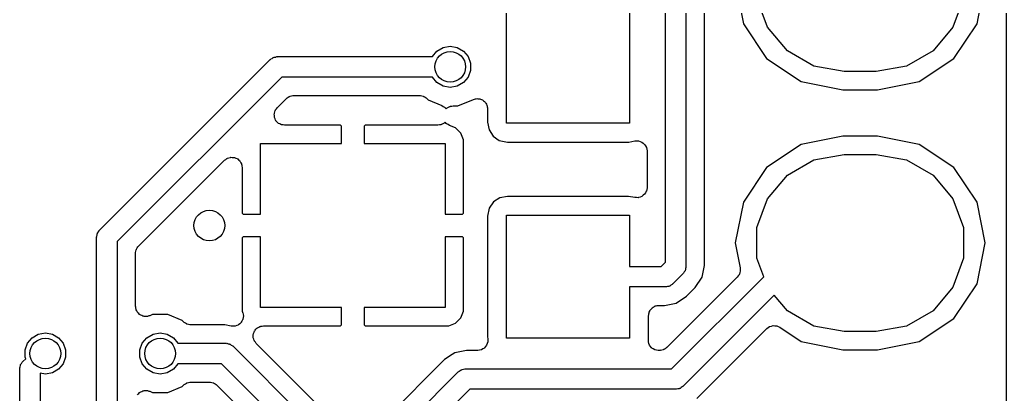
# Model space of a CAD drawing. Extents: x 125.1 to 143.2, y -145.5 to -100.1.
# Drawn here: x 133.6 to 143.22, y -110.65 to -106.99 of the extents above; entities that cross this region are included whole.
import ezdxf

# ---------------------------------------------------------------- set-up
doc = ezdxf.new("R2010")
doc.units = 0
doc.header["$MEASUREMENT"] = 0
doc.layers.add('BLACK', color=7, linetype='CONTINUOUS')

msp = doc.modelspace()

# ---------------------------------------------------------------- linework, layer by layer
at = {"layer": 'Black'}
for p, q in [((143.225, -100.175), (143.225, -139.982)), ((139.9, -109.359), (139.9, -106.541)), ((140.1, -106.5), (140.1, -109.4)), ((140.28, -109.39), (140.28, -106.51)), ((140.581, -106.63), (140.66, -107.029)), ((142.94, -107.029), (143.019, -106.63)), ((138.35, -108), (138.35, -106.8)), ((139.55, -106.8), (139.55, -108)), ((140.896, -107.062), (140.793, -106.78)), ((142.807, -106.78), (142.704, -107.062)), ((140.66, -107.029), (140.886, -107.367)), ((142.714, -107.367), (142.94, -107.029)), ((141.089, -107.292), (140.896, -107.062)), ((142.704, -107.062), (142.511, -107.292)), ((137.626, -107.35), (137.671, -107.296)), ((137.671, -107.296), (137.731, -107.261)), ((137.731, -107.261), (137.8, -107.249)), ((137.8, -107.249), (137.869, -107.261)), ((137.869, -107.261), (137.929, -107.296)), ((137.929, -107.296), (137.974, -107.35)), ((141.348, -107.442), (141.089, -107.292)), ((142.511, -107.292), (142.252, -107.442)), ((134.379, -109.044), (136.044, -107.379)), ((136.044, -107.379), (136.048, -107.377)), ((136.048, -107.377), (136.051, -107.373)), ((136.051, -107.373), (136.062, -107.367)), ((136.062, -107.367), (136.073, -107.359)), ((136.073, -107.359), (136.077, -107.358)), ((136.077, -107.358), (136.081, -107.356)), ((136.081, -107.356), (136.094, -107.354)), ((136.094, -107.354), (136.106, -107.35)), ((136.106, -107.35), (136.111, -107.351)), ((136.111, -107.351), (136.115, -107.35)), ((136.115, -107.35), (137.626, -107.35)), ((137.626, -107.35), (137.626, -107.35)), ((137.974, -107.35), (137.998, -107.415)), ((137.998, -107.415), (137.998, -107.485)), ((140.886, -107.367), (141.224, -107.592)), ((142.376, -107.592), (142.714, -107.367)), ((137.998, -107.485), (137.974, -107.55)), ((141.644, -107.494), (141.348, -107.442)), ((141.956, -107.494), (141.644, -107.494)), ((142.252, -107.442), (141.956, -107.494)), ((136.156, -107.55), (134.55, -109.156)), ((137.626, -107.55), (136.156, -107.55)), ((137.671, -107.604), (137.626, -107.55)), ((137.626, -107.55), (137.626, -107.55)), ((137.731, -107.639), (137.671, -107.604)), ((137.929, -107.604), (137.869, -107.639)), ((137.974, -107.55), (137.929, -107.604)), ((141.224, -107.592), (141.632, -107.674)), ((141.968, -107.674), (142.376, -107.592)), ((137.8, -107.651), (137.731, -107.639)), ((137.869, -107.639), (137.8, -107.651)), ((141.632, -107.674), (141.968, -107.674)), ((136.112, -107.849), (136.202, -107.759)), ((136.202, -107.759), (136.205, -107.757)), ((136.205, -107.757), (136.208, -107.753)), ((136.208, -107.753), (136.219, -107.747)), ((136.219, -107.747), (136.23, -107.739)), ((136.23, -107.739), (136.234, -107.738)), ((136.234, -107.738), (136.238, -107.736)), ((136.238, -107.736), (136.251, -107.734)), ((136.251, -107.734), (136.264, -107.73)), ((136.264, -107.73), (136.268, -107.731)), ((136.268, -107.731), (136.272, -107.73)), ((136.272, -107.73), (137.501, -107.73)), ((137.501, -107.73), (137.505, -107.731)), ((137.505, -107.731), (137.51, -107.73)), ((137.51, -107.73), (137.522, -107.734)), ((137.522, -107.734), (137.535, -107.736)), ((137.535, -107.736), (137.539, -107.738)), ((137.539, -107.738), (137.543, -107.739)), ((137.543, -107.739), (137.554, -107.747)), ((137.554, -107.747), (137.565, -107.753)), ((137.565, -107.753), (137.568, -107.757)), ((137.568, -107.757), (137.572, -107.759)), ((137.572, -107.759), (137.584, -107.772)), ((137.584, -107.772), (137.719, -107.828)), ((137.875, -107.83), (138.026, -107.768)), ((138.026, -107.768), (138.037, -107.765)), ((138.037, -107.765), (138.047, -107.762)), ((138.047, -107.762), (138.054, -107.762)), ((138.054, -107.762), (138.06, -107.76)), ((138.06, -107.76), (138.071, -107.762)), ((138.071, -107.762), (138.082, -107.762)), ((138.082, -107.762), (138.088, -107.764)), ((138.088, -107.764), (138.095, -107.765)), ((138.095, -107.765), (138.104, -107.77)), ((138.104, -107.77), (138.115, -107.773)), ((138.115, -107.773), (138.12, -107.778)), ((138.12, -107.778), (138.125, -107.781)), ((138.125, -107.781), (138.133, -107.789)), ((138.133, -107.789), (138.141, -107.796)), ((138.141, -107.796), (138.144, -107.802)), ((136.084, -107.903), (136.088, -107.89)), ((136.088, -107.89), (136.092, -107.878)), ((136.092, -107.878), (136.094, -107.874)), ((136.094, -107.874), (136.096, -107.87)), ((136.096, -107.87), (136.104, -107.86)), ((136.104, -107.86), (136.112, -107.849)), ((137.719, -107.828), (137.731, -107.836)), ((137.731, -107.836), (137.744, -107.843)), ((137.744, -107.843), (137.746, -107.845)), ((137.746, -107.845), (137.748, -107.846)), ((137.748, -107.846), (137.757, -107.858)), ((137.757, -107.858), (137.759, -107.861)), ((137.759, -107.861), (137.766, -107.853)), ((137.766, -107.853), (137.768, -107.852)), ((137.768, -107.852), (137.769, -107.851)), ((137.769, -107.851), (137.783, -107.844)), ((137.783, -107.844), (137.796, -107.836)), ((137.796, -107.836), (137.798, -107.836)), ((137.798, -107.836), (137.8, -107.835)), ((137.8, -107.835), (137.815, -107.833)), ((137.815, -107.833), (137.83, -107.83)), ((137.83, -107.83), (137.875, -107.83)), ((138.144, -107.802), (138.149, -107.806)), ((138.149, -107.806), (138.153, -107.816)), ((138.153, -107.816), (138.158, -107.826)), ((138.158, -107.826), (138.16, -107.832)), ((138.16, -107.832), (138.162, -107.839)), ((138.162, -107.839), (138.163, -107.849)), ((138.163, -107.849), (138.165, -107.86)), ((138.165, -107.86), (138.165, -107.991)), ((136.083, -107.911), (136.084, -107.907)), ((136.084, -107.924), (136.083, -107.911)), ((136.084, -107.907), (136.084, -107.903)), ((136.084, -107.937), (136.084, -107.924)), ((136.085, -107.941), (136.084, -107.937)), ((136.086, -107.946), (136.085, -107.941)), ((136.091, -107.958), (136.086, -107.946)), ((136.096, -107.97), (136.091, -107.958)), ((136.099, -107.973), (136.096, -107.97)), ((136.1, -107.977), (136.099, -107.973)), ((136.11, -107.987), (136.1, -107.977)), ((136.118, -107.997), (136.11, -107.987)), ((137.751, -107.989), (137.744, -107.997)), ((137.753, -107.992), (137.751, -107.989)), ((137.762, -108.004), (137.753, -107.992)), ((138.165, -107.991), (138.179, -108.066)), ((136.122, -107.999), (136.118, -107.997)), ((136.125, -108.002), (136.122, -107.999)), ((136.137, -108.007), (136.125, -108.002)), ((136.148, -108.014), (136.137, -108.007)), ((136.153, -108.015), (136.148, -108.014)), ((136.157, -108.017), (136.153, -108.015)), ((136.17, -108.018), (136.157, -108.017)), ((136.182, -108.02), (136.17, -108.018)), ((136.729, -108.02), (136.182, -108.02)), ((136.74, -108.031), (136.729, -108.02)), ((136.74, -108.2), (136.74, -108.031)), ((136.971, -108.02), (136.96, -108.031)), ((136.96, -108.031), (136.96, -108.2)), ((137.68, -108.02), (136.971, -108.02)), ((137.695, -108.017), (137.68, -108.02)), ((137.71, -108.015), (137.695, -108.017)), ((137.712, -108.014), (137.71, -108.015)), ((137.714, -108.014), (137.712, -108.014)), ((137.728, -108.006), (137.714, -108.014)), ((137.741, -107.999), (137.728, -108.006)), ((137.743, -107.998), (137.741, -107.999)), ((137.744, -107.997), (137.743, -107.998)), ((137.764, -108.005), (137.762, -108.004)), ((137.766, -108.007), (137.764, -108.005)), ((137.779, -108.014), (137.766, -108.007)), ((137.792, -108.022), (137.779, -108.014)), ((137.852, -108.047), (137.792, -108.022)), ((137.903, -108.098), (137.852, -108.047)), ((138.179, -108.066), (138.218, -108.128)), ((139.55, -108), (138.35, -108)), ((137.93, -108.164), (137.903, -108.098)), ((137.93, -108.879), (137.93, -108.164)), ((138.218, -108.128), (138.279, -108.169)), ((138.279, -108.169), (138.36, -108.185)), ((138.36, -108.185), (139.541, -108.185)), ((139.541, -108.185), (139.602, -108.174)), ((139.602, -108.174), (139.602, -108.174)), ((139.602, -108.174), (139.603, -108.174)), ((139.603, -108.174), (139.619, -108.174)), ((139.619, -108.174), (139.636, -108.174)), ((139.636, -108.174), (139.637, -108.174)), ((139.637, -108.174), (139.637, -108.174)), ((139.637, -108.174), (139.653, -108.18)), ((139.653, -108.18), (139.669, -108.185)), ((139.669, -108.185), (139.669, -108.186)), ((141.632, -108.126), (141.224, -108.208)), ((141.968, -108.126), (141.632, -108.126)), ((142.376, -108.208), (141.968, -108.126)), ((135.95, -108.89), (135.95, -108.2)), ((135.95, -108.2), (136.74, -108.2)), ((136.96, -108.2), (137.75, -108.2)), ((137.75, -108.2), (137.75, -108.89)), ((139.669, -108.186), (139.67, -108.186)), ((139.67, -108.186), (139.683, -108.197)), ((139.683, -108.197), (139.696, -108.207)), ((139.696, -108.207), (139.696, -108.208)), ((139.696, -108.208), (139.697, -108.208)), ((139.697, -108.208), (139.705, -108.223)), ((139.705, -108.223), (139.714, -108.237)), ((139.714, -108.237), (139.714, -108.238)), ((139.714, -108.238), (139.714, -108.238)), ((139.714, -108.238), (139.717, -108.255)), ((139.717, -108.255), (139.72, -108.271)), ((139.72, -108.271), (139.72, -108.272)), ((139.72, -108.272), (139.72, -108.272)), ((139.72, -108.272), (139.72, -108.629)), ((141.224, -108.208), (140.886, -108.433)), ((142.714, -108.433), (142.376, -108.208)), ((134.759, -109.202), (135.599, -108.362)), ((135.599, -108.362), (135.61, -108.354)), ((135.61, -108.354), (135.62, -108.346)), ((135.62, -108.346), (135.624, -108.344)), ((135.624, -108.344), (135.628, -108.342)), ((135.628, -108.342), (135.64, -108.338)), ((135.64, -108.338), (135.653, -108.334)), ((135.653, -108.334), (135.657, -108.334)), ((135.657, -108.334), (135.661, -108.333)), ((135.661, -108.333), (135.674, -108.334)), ((135.674, -108.334), (135.687, -108.334)), ((135.687, -108.334), (135.691, -108.335)), ((135.691, -108.335), (135.696, -108.336)), ((135.696, -108.336), (135.708, -108.341)), ((135.708, -108.341), (135.72, -108.346)), ((135.72, -108.346), (135.723, -108.349)), ((135.723, -108.349), (135.727, -108.35)), ((135.727, -108.35), (135.737, -108.36)), ((135.737, -108.36), (135.747, -108.368)), ((135.747, -108.368), (135.749, -108.372)), ((135.749, -108.372), (135.752, -108.375)), ((135.752, -108.375), (135.757, -108.387)), ((141.089, -108.508), (141.348, -108.358)), ((141.348, -108.358), (141.644, -108.306)), ((141.644, -108.306), (141.956, -108.306)), ((141.956, -108.306), (142.252, -108.358)), ((142.252, -108.358), (142.511, -108.508)), ((135.757, -108.387), (135.764, -108.398)), ((135.764, -108.398), (135.765, -108.403)), ((135.765, -108.403), (135.767, -108.407)), ((135.767, -108.407), (135.768, -108.42)), ((135.768, -108.42), (135.77, -108.432)), ((135.77, -108.432), (135.77, -108.879)), ((140.886, -108.433), (140.66, -108.771)), ((142.94, -108.771), (142.714, -108.433)), ((140.896, -108.738), (141.089, -108.508)), ((142.511, -108.508), (142.704, -108.738)), ((139.713, -108.665), (139.705, -108.679)), ((139.714, -108.663), (139.713, -108.664)), ((139.713, -108.664), (139.713, -108.665)), ((139.717, -108.647), (139.714, -108.663)), ((139.72, -108.631), (139.717, -108.647)), ((139.72, -108.629), (139.72, -108.63)), ((139.72, -108.63), (139.72, -108.631)), ((138.284, -108.729), (138.222, -108.768)), ((138.359, -108.715), (138.284, -108.729)), ((139.54, -108.715), (138.359, -108.715)), ((139.6, -108.727), (139.54, -108.715)), ((139.601, -108.727), (139.6, -108.727)), ((139.603, -108.727), (139.601, -108.727)), ((139.619, -108.727), (139.603, -108.727)), ((139.635, -108.728), (139.619, -108.727)), ((139.636, -108.727), (139.635, -108.728)), ((139.637, -108.727), (139.636, -108.727)), ((139.653, -108.722), (139.637, -108.727)), ((139.668, -108.717), (139.653, -108.722)), ((139.669, -108.716), (139.668, -108.717)), ((139.67, -108.715), (139.669, -108.716)), ((139.682, -108.705), (139.67, -108.715)), ((139.695, -108.695), (139.682, -108.705)), ((139.696, -108.694), (139.695, -108.695)), ((139.697, -108.693), (139.696, -108.694)), ((139.705, -108.679), (139.697, -108.693)), ((140.793, -109.02), (140.896, -108.738)), ((142.704, -108.738), (142.807, -109.02)), ((138.181, -108.829), (138.165, -108.91)), ((138.222, -108.768), (138.181, -108.829)), ((140.66, -108.771), (140.581, -109.17)), ((143.019, -109.17), (142.94, -108.771)), ((135.77, -108.879), (135.781, -108.89)), ((135.781, -108.89), (135.95, -108.89)), ((137.75, -108.89), (137.919, -108.89)), ((137.919, -108.89), (137.93, -108.879)), ((138.165, -108.91), (138.165, -110.091)), ((138.35, -110.1), (138.35, -108.9)), ((138.35, -108.9), (139.55, -108.9)), ((139.55, -108.9), (139.55, -109.4)), ((134.367, -109.062), (134.373, -109.051)), ((134.373, -109.051), (134.377, -109.048)), ((134.377, -109.048), (134.379, -109.044)), ((140.793, -109.32), (140.793, -109.02)), ((142.807, -109.02), (142.807, -109.32)), ((134.35, -109.106), (134.354, -109.094)), ((134.351, -109.111), (134.35, -109.106)), ((134.35, -109.115), (134.351, -109.111)), ((134.35, -111.079), (134.35, -109.115)), ((134.354, -109.094), (134.356, -109.081)), ((134.356, -109.081), (134.358, -109.077)), ((134.358, -109.077), (134.359, -109.073)), ((134.359, -109.073), (134.367, -109.062)), ((135.781, -109.11), (135.77, -109.121)), ((135.77, -109.121), (135.77, -109.836)), ((135.95, -109.11), (135.781, -109.11)), ((135.95, -109.8), (135.95, -109.11)), ((137.75, -109.11), (137.75, -109.8)), ((137.919, -109.11), (137.75, -109.11)), ((137.93, -109.121), (137.919, -109.11)), ((137.93, -109.836), (137.93, -109.121)), ((134.55, -109.156), (134.55, -111.079)), ((134.734, -109.251), (134.736, -109.238)), ((134.736, -109.238), (134.738, -109.234)), ((134.738, -109.234), (134.739, -109.23)), ((134.739, -109.23), (134.747, -109.219)), ((134.747, -109.219), (134.753, -109.208)), ((134.753, -109.208), (134.757, -109.205)), ((134.757, -109.205), (134.759, -109.202)), ((140.581, -109.17), (140.629, -109.412)), ((142.94, -109.569), (143.019, -109.17)), ((134.73, -109.264), (134.734, -109.251)), ((134.731, -109.268), (134.73, -109.264)), ((134.73, -109.272), (134.731, -109.268)), ((134.73, -109.788), (134.73, -109.272)), ((140.859, -109.5), (140.793, -109.32)), ((142.807, -109.32), (142.704, -109.602)), ((139.55, -109.4), (139.859, -109.4)), ((139.859, -109.4), (139.9, -109.359)), ((140.094, -109.434), (140.092, -109.438)), ((140.096, -109.421), (140.094, -109.434)), ((140.1, -109.409), (140.096, -109.421)), ((140.1, -109.4), (140.099, -109.404)), ((140.099, -109.404), (140.1, -109.409)), ((140.257, -109.506), (140.28, -109.39)), ((140.629, -109.412), (140.629, -109.427)), ((140.629, -109.427), (140.63, -109.441)), ((140.601, -109.503), (139.913, -110.191)), ((139.959, -110.4), (140.859, -109.5)), ((140.071, -109.471), (139.971, -109.571)), ((140.073, -109.467), (140.071, -109.471)), ((140.077, -109.464), (140.073, -109.467)), ((140.083, -109.453), (140.077, -109.464)), ((140.091, -109.442), (140.083, -109.453)), ((140.092, -109.438), (140.091, -109.442)), ((140.191, -109.605), (140.257, -109.506)), ((140.61, -109.491), (140.601, -109.503)), ((140.618, -109.48), (140.61, -109.491)), ((140.619, -109.477), (140.618, -109.48)), ((140.621, -109.474), (140.619, -109.477)), ((140.625, -109.46), (140.621, -109.474)), ((140.63, -109.447), (140.625, -109.46)), ((140.63, -109.441), (140.629, -109.444)), ((140.629, -109.444), (140.63, -109.447)), ((139.9, -109.6), (139.55, -109.6)), ((139.55, -109.6), (139.55, -110.1)), ((139.904, -109.599), (139.9, -109.6)), ((139.909, -109.6), (139.904, -109.599)), ((139.921, -109.596), (139.909, -109.6)), ((139.934, -109.594), (139.921, -109.596)), ((139.938, -109.592), (139.934, -109.594)), ((139.942, -109.591), (139.938, -109.592)), ((139.953, -109.583), (139.942, -109.591)), ((139.964, -109.577), (139.953, -109.583)), ((139.967, -109.573), (139.964, -109.577)), ((139.971, -109.571), (139.967, -109.573)), ((140.105, -109.691), (140.191, -109.605)), ((142.704, -109.602), (142.511, -109.832)), ((142.714, -109.907), (142.94, -109.569)), ((140.006, -109.757), (140.105, -109.691)), ((140.961, -109.68), (140.071, -110.571)), ((141.089, -109.832), (140.961, -109.68)), ((134.732, -109.799), (134.73, -109.788)), ((134.732, -109.81), (134.732, -109.799)), ((134.735, -109.816), (134.732, -109.81)), ((134.736, -109.823), (134.735, -109.816)), ((136.74, -109.8), (135.95, -109.8)), ((136.74, -109.969), (136.74, -109.8)), ((137.75, -109.8), (136.96, -109.8)), ((136.96, -109.8), (136.96, -109.969)), ((139.755, -109.823), (139.759, -109.816)), ((139.759, -109.816), (139.766, -109.81)), ((139.766, -109.81), (139.771, -109.803)), ((139.771, -109.803), (139.779, -109.799)), ((139.779, -109.799), (139.785, -109.793)), ((139.785, -109.793), (139.794, -109.79)), ((139.794, -109.79), (139.801, -109.786)), ((139.801, -109.786), (139.81, -109.785)), ((139.81, -109.785), (139.818, -109.782)), ((139.818, -109.782), (139.827, -109.782)), ((139.827, -109.782), (139.835, -109.78)), ((139.835, -109.78), (139.89, -109.78)), ((139.89, -109.78), (140.006, -109.757)), ((134.741, -109.832), (134.736, -109.823)), ((134.746, -109.842), (134.741, -109.832)), ((134.75, -109.847), (134.746, -109.842)), ((134.753, -109.853), (134.75, -109.847)), ((134.762, -109.86), (134.753, -109.853)), ((134.769, -109.868), (134.762, -109.86)), ((134.775, -109.871), (134.769, -109.868)), ((134.78, -109.875), (134.775, -109.871)), ((134.79, -109.879), (134.78, -109.875)), ((134.8, -109.884), (134.79, -109.879)), ((134.806, -109.885), (134.8, -109.884)), ((134.813, -109.887), (134.806, -109.885)), ((134.824, -109.887), (134.813, -109.887)), ((134.834, -109.888), (134.824, -109.887)), ((134.841, -109.887), (134.834, -109.888)), ((134.847, -109.887), (134.841, -109.887)), ((134.858, -109.883), (134.847, -109.887)), ((134.868, -109.881), (134.858, -109.883)), ((134.895, -109.87), (134.868, -109.881)), ((135.046, -109.87), (134.895, -109.87)), ((135.186, -109.928), (135.046, -109.87)), ((135.77, -109.836), (135.774, -109.846)), ((135.774, -109.846), (135.775, -109.849)), ((135.775, -109.849), (135.777, -109.852)), ((135.776, -109.917), (135.775, -109.92)), ((135.777, -109.914), (135.776, -109.917)), ((135.777, -109.852), (135.779, -109.866)), ((135.779, -109.9), (135.777, -109.914)), ((135.779, -109.866), (135.782, -109.88)), ((135.782, -109.886), (135.779, -109.9)), ((135.782, -109.88), (135.781, -109.883)), ((135.781, -109.883), (135.782, -109.886)), ((137.852, -109.953), (137.903, -109.902)), ((137.903, -109.902), (137.93, -109.836)), ((139.735, -109.88), (139.737, -109.871)), ((139.735, -110.09), (139.735, -109.88)), ((139.737, -109.863), (139.74, -109.854)), ((139.737, -109.871), (139.737, -109.863)), ((139.74, -109.854), (139.742, -109.846)), ((139.742, -109.846), (139.746, -109.838)), ((139.746, -109.838), (139.749, -109.83)), ((139.749, -109.83), (139.755, -109.823)), ((141.348, -109.982), (141.089, -109.832)), ((142.511, -109.832), (142.252, -109.982)), ((142.376, -110.132), (142.714, -109.907)), ((135.198, -109.941), (135.186, -109.928)), ((135.202, -109.943), (135.198, -109.941)), ((135.205, -109.947), (135.202, -109.943)), ((135.216, -109.953), (135.205, -109.947)), ((135.227, -109.961), (135.216, -109.953)), ((135.231, -109.962), (135.227, -109.961)), ((135.235, -109.964), (135.231, -109.962)), ((135.248, -109.966), (135.235, -109.964)), ((135.26, -109.97), (135.248, -109.966)), ((135.265, -109.969), (135.26, -109.97)), ((135.269, -109.97), (135.265, -109.969)), ((135.601, -109.97), (135.269, -109.97)), ((135.662, -109.982), (135.601, -109.97)), ((135.666, -109.982), (135.662, -109.982)), ((135.669, -109.983), (135.666, -109.982)), ((135.683, -109.983), (135.669, -109.983)), ((135.697, -109.983), (135.683, -109.983)), ((135.7, -109.982), (135.697, -109.983)), ((135.703, -109.982), (135.7, -109.982)), ((135.717, -109.976), (135.703, -109.982)), ((135.73, -109.972), (135.717, -109.976)), ((135.732, -109.97), (135.73, -109.972)), ((135.736, -109.969), (135.732, -109.97)), ((135.746, -109.959), (135.736, -109.969)), ((135.757, -109.95), (135.746, -109.959)), ((135.759, -109.947), (135.757, -109.95)), ((135.761, -109.945), (135.759, -109.947)), ((135.768, -109.933), (135.761, -109.945)), ((135.775, -109.92), (135.768, -109.933)), ((135.896, -110.023), (135.905, -110.013)), ((135.905, -110.013), (135.914, -110.003)), ((135.914, -110.003), (135.917, -110.001)), ((135.917, -110.001), (135.92, -109.998)), ((135.92, -109.998), (135.932, -109.993)), ((135.932, -109.993), (135.944, -109.986)), ((135.944, -109.986), (135.948, -109.985)), ((135.948, -109.985), (135.952, -109.983)), ((135.952, -109.983), (135.965, -109.982)), ((135.965, -109.982), (135.978, -109.98)), ((135.978, -109.98), (136.729, -109.98)), ((136.729, -109.98), (136.74, -109.969)), ((136.96, -109.969), (136.971, -109.98)), ((136.971, -109.98), (137.786, -109.98)), ((137.786, -109.98), (137.852, -109.953)), ((140.205, -110.691), (140.89, -110.006)), ((140.89, -110.006), (140.903, -109.997)), ((140.903, -109.997), (140.916, -109.987)), ((140.916, -109.987), (140.917, -109.987)), ((140.917, -109.987), (140.918, -109.986)), ((140.918, -109.986), (140.934, -109.982)), ((140.934, -109.982), (140.95, -109.977)), ((140.95, -109.977), (140.951, -109.978)), ((140.951, -109.978), (140.952, -109.977)), ((140.952, -109.977), (140.968, -109.979)), ((140.968, -109.979), (140.984, -109.98)), ((140.984, -109.98), (140.985, -109.98)), ((140.985, -109.98), (140.986, -109.98)), ((140.986, -109.98), (141.001, -109.987)), ((141.001, -109.987), (141.016, -109.994)), ((141.016, -109.994), (141.224, -110.132)), ((141.644, -110.034), (141.348, -109.982)), ((142.252, -109.982), (141.956, -110.034)), ((133.676, -110.15), (133.721, -110.096)), ((133.721, -110.096), (133.781, -110.061)), ((133.781, -110.061), (133.85, -110.049)), ((133.85, -110.049), (133.919, -110.061)), ((133.919, -110.061), (133.979, -110.096)), ((133.979, -110.096), (134.024, -110.15)), ((134.796, -110.15), (134.841, -110.096)), ((134.841, -110.096), (134.901, -110.061)), ((134.901, -110.061), (134.97, -110.049)), ((134.97, -110.049), (135.039, -110.061)), ((135.039, -110.061), (135.099, -110.096)), ((135.099, -110.096), (135.144, -110.15)), ((135.878, -110.089), (135.879, -110.076)), ((135.879, -110.093), (135.878, -110.089)), ((135.879, -110.063), (135.881, -110.059)), ((135.879, -110.076), (135.879, -110.063)), ((135.879, -110.097), (135.879, -110.093)), ((135.884, -110.11), (135.879, -110.097)), ((135.881, -110.054), (135.887, -110.042)), ((135.881, -110.059), (135.881, -110.054)), ((135.887, -110.122), (135.884, -110.11)), ((135.887, -110.042), (135.891, -110.03)), ((135.891, -110.03), (135.894, -110.027)), ((135.894, -110.027), (135.896, -110.023)), ((138.165, -110.091), (138.167, -110.102)), ((138.167, -110.102), (138.167, -110.102)), ((138.167, -110.102), (138.167, -110.103)), ((138.167, -110.103), (138.167, -110.119)), ((139.55, -110.1), (138.35, -110.1)), ((139.733, -110.1), (139.735, -110.09)), ((139.733, -110.101), (139.733, -110.1)), ((139.733, -110.103), (139.733, -110.101)), ((139.733, -110.119), (139.733, -110.103)), ((141.956, -110.034), (141.644, -110.034)), ((133.652, -110.215), (133.676, -110.15)), ((134.024, -110.15), (134.048, -110.215)), ((134.772, -110.215), (134.796, -110.15)), ((135.144, -110.15), (135.144, -110.15)), ((135.144, -110.15), (135.253, -110.15)), ((135.253, -110.15), (135.61, -110.15)), ((135.61, -110.15), (135.615, -110.151)), ((135.615, -110.151), (135.619, -110.15)), ((135.619, -110.15), (135.632, -110.154)), ((135.632, -110.154), (135.645, -110.156)), ((135.645, -110.156), (135.648, -110.158)), ((135.648, -110.158), (135.653, -110.159)), ((135.653, -110.159), (135.663, -110.167)), ((135.663, -110.167), (135.675, -110.173)), ((135.675, -110.173), (135.678, -110.177)), ((135.678, -110.177), (135.681, -110.179)), ((135.681, -110.179), (136.905, -111.403)), ((135.89, -110.126), (135.887, -110.122)), ((135.891, -110.13), (135.89, -110.126)), ((135.9, -110.14), (135.891, -110.13)), ((135.907, -110.151), (135.9, -110.14)), ((136.834, -111.078), (135.907, -110.151)), ((138.118, -110.205), (138.104, -110.214)), ((138.133, -110.197), (138.118, -110.205)), ((138.144, -110.183), (138.133, -110.196)), ((138.133, -110.196), (138.133, -110.196)), ((138.133, -110.196), (138.133, -110.197)), ((138.155, -110.17), (138.144, -110.183)), ((138.161, -110.153), (138.155, -110.169)), ((138.155, -110.169), (138.155, -110.169)), ((138.155, -110.169), (138.155, -110.17)), ((138.167, -110.137), (138.161, -110.153)), ((138.167, -110.119), (138.167, -110.136)), ((138.167, -110.136), (138.167, -110.137)), ((138.167, -110.137), (138.167, -110.137)), ((139.733, -110.135), (139.733, -110.119)), ((139.733, -110.136), (139.733, -110.135)), ((139.733, -110.137), (139.733, -110.136)), ((139.738, -110.153), (139.733, -110.137)), ((139.744, -110.168), (139.738, -110.153)), ((139.744, -110.169), (139.744, -110.168)), ((139.745, -110.17), (139.744, -110.169)), ((139.755, -110.182), (139.745, -110.17)), ((139.765, -110.195), (139.755, -110.182)), ((139.766, -110.196), (139.765, -110.195)), ((139.767, -110.197), (139.766, -110.196)), ((139.781, -110.205), (139.767, -110.197)), ((139.795, -110.213), (139.781, -110.205)), ((139.896, -110.203), (139.885, -110.211)), ((139.907, -110.197), (139.896, -110.203)), ((139.91, -110.193), (139.907, -110.197)), ((139.913, -110.191), (139.91, -110.193)), ((141.224, -110.132), (141.632, -110.214)), ((141.968, -110.214), (142.376, -110.132)), ((133.629, -110.329), (133.658, -110.301)), ((133.652, -110.285), (133.652, -110.215)), ((133.658, -110.301), (133.652, -110.285)), ((134.048, -110.285), (134.024, -110.35)), ((134.048, -110.215), (134.048, -110.285)), ((134.772, -110.285), (134.772, -110.215)), ((134.796, -110.35), (134.772, -110.285)), ((137.819, -110.259), (137.745, -110.309)), ((137.844, -110.243), (137.819, -110.259)), ((137.96, -110.22), (137.844, -110.243)), ((138.068, -110.22), (137.96, -110.22)), ((138.069, -110.22), (138.068, -110.22)), ((138.086, -110.217), (138.069, -110.22)), ((138.069, -110.22), (138.069, -110.22)), ((138.102, -110.214), (138.086, -110.217)), ((138.103, -110.214), (138.102, -110.214)), ((138.104, -110.214), (138.103, -110.214)), ((139.796, -110.213), (139.795, -110.213)), ((139.797, -110.214), (139.796, -110.213)), ((139.813, -110.217), (139.797, -110.214)), ((139.829, -110.22), (139.813, -110.217)), ((139.83, -110.22), (139.829, -110.22)), ((139.831, -110.22), (139.83, -110.22)), ((139.843, -110.22), (139.831, -110.22)), ((139.847, -110.219), (139.843, -110.22)), ((139.851, -110.22), (139.847, -110.219)), ((139.864, -110.216), (139.851, -110.22)), ((139.877, -110.214), (139.864, -110.216)), ((139.881, -110.212), (139.877, -110.214)), ((139.885, -110.211), (139.881, -110.212)), ((141.632, -110.214), (141.968, -110.214)), ((133.6, -110.391), (133.604, -110.379)), ((133.601, -110.396), (133.6, -110.391)), ((133.6, -110.4), (133.601, -110.396)), ((133.604, -110.379), (133.606, -110.366)), ((133.606, -110.366), (133.608, -110.362)), ((133.608, -110.362), (133.609, -110.358)), ((133.609, -110.358), (133.617, -110.347)), ((133.617, -110.347), (133.623, -110.336)), ((133.623, -110.336), (133.627, -110.333)), ((133.627, -110.333), (133.629, -110.329)), ((134.024, -110.35), (133.979, -110.404)), ((134.841, -110.404), (134.796, -110.35)), ((135.144, -110.35), (135.099, -110.404)), ((135.253, -110.35), (135.144, -110.35)), ((135.144, -110.35), (135.144, -110.35)), ((135.569, -110.35), (135.253, -110.35)), ((136.834, -111.616), (135.569, -110.35)), ((137.745, -110.309), (136.976, -111.078)), ((133.6, -111.079), (133.6, -110.4)), ((133.85, -110.451), (133.8, -110.442)), ((133.8, -110.442), (133.8, -111.079)), ((133.919, -110.439), (133.85, -110.451)), ((133.979, -110.404), (133.919, -110.439)), ((134.901, -110.439), (134.841, -110.404)), ((134.97, -110.451), (134.901, -110.439)), ((135.039, -110.439), (134.97, -110.451)), ((135.099, -110.404), (135.039, -110.439)), ((136.905, -111.403), (137.879, -110.429)), ((137.879, -110.429), (137.883, -110.427)), ((137.883, -110.427), (137.886, -110.423)), ((137.886, -110.423), (137.897, -110.417)), ((137.897, -110.417), (137.908, -110.409)), ((137.908, -110.409), (137.912, -110.408)), ((137.912, -110.408), (137.916, -110.406)), ((137.916, -110.406), (137.929, -110.404)), ((137.929, -110.404), (137.941, -110.4)), ((137.941, -110.4), (137.946, -110.401)), ((137.946, -110.401), (137.95, -110.4)), ((137.95, -110.4), (139.959, -110.4)), ((135.045, -110.63), (135.185, -110.572)), ((135.185, -110.572), (135.198, -110.559)), ((135.198, -110.559), (135.202, -110.557)), ((135.202, -110.557), (135.204, -110.553)), ((135.204, -110.553), (135.216, -110.547)), ((135.216, -110.547), (135.227, -110.539)), ((135.227, -110.539), (135.231, -110.538)), ((135.231, -110.538), (135.235, -110.536)), ((135.235, -110.536), (135.247, -110.534)), ((135.247, -110.534), (135.26, -110.53)), ((135.26, -110.53), (135.264, -110.531)), ((135.264, -110.531), (135.269, -110.53)), ((135.269, -110.53), (135.453, -110.53)), ((135.453, -110.53), (135.457, -110.531)), ((135.457, -110.531), (135.462, -110.53)), ((135.462, -110.53), (135.474, -110.534)), ((135.474, -110.534), (135.487, -110.536)), ((135.487, -110.536), (135.491, -110.538)), ((135.491, -110.538), (135.495, -110.539)), ((135.495, -110.539), (135.506, -110.547)), ((135.506, -110.547), (135.517, -110.553)), ((135.517, -110.553), (135.52, -110.557)), ((135.52, -110.557), (135.524, -110.559)), ((135.524, -110.559), (137.006, -112.042)), ((140.042, -110.591), (140.038, -110.592)), ((140.053, -110.583), (140.042, -110.591)), ((140.064, -110.577), (140.053, -110.583)), ((140.067, -110.573), (140.064, -110.577)), ((140.071, -110.571), (140.067, -110.573)), ((134.75, -110.653), (134.753, -110.647)), ((134.753, -110.647), (134.762, -110.64)), ((134.762, -110.64), (134.769, -110.632)), ((134.769, -110.632), (134.775, -110.629)), ((134.775, -110.629), (134.78, -110.625)), ((134.78, -110.625), (134.79, -110.621)), ((134.79, -110.621), (134.8, -110.616)), ((134.8, -110.616), (134.806, -110.615)), ((134.806, -110.615), (134.813, -110.613)), ((134.813, -110.613), (134.824, -110.613)), ((134.824, -110.613), (134.834, -110.612)), ((134.834, -110.612), (134.841, -110.613)), ((134.841, -110.613), (134.847, -110.613)), ((134.847, -110.613), (134.858, -110.617)), ((134.858, -110.617), (134.868, -110.619)), ((134.868, -110.619), (134.894, -110.63)), ((134.894, -110.63), (135.045, -110.63)), ((137.991, -110.6), (137.047, -111.545)), ((140, -110.6), (137.991, -110.6)), ((140.004, -110.599), (140, -110.6)), ((140.009, -110.6), (140.004, -110.599)), ((140.021, -110.596), (140.009, -110.6)), ((140.034, -110.594), (140.021, -110.596)), ((140.038, -110.592), (140.034, -110.594))]:
    msp.add_line(p, q, dxfattribs=at)
for centre in [(137.8, -107.45), (135.45, -109), (133.85, -110.25), (134.97, -110.25)]:
    msp.add_circle(centre, 0.15, dxfattribs=at)

doc.saveas('drawing.dxf')
